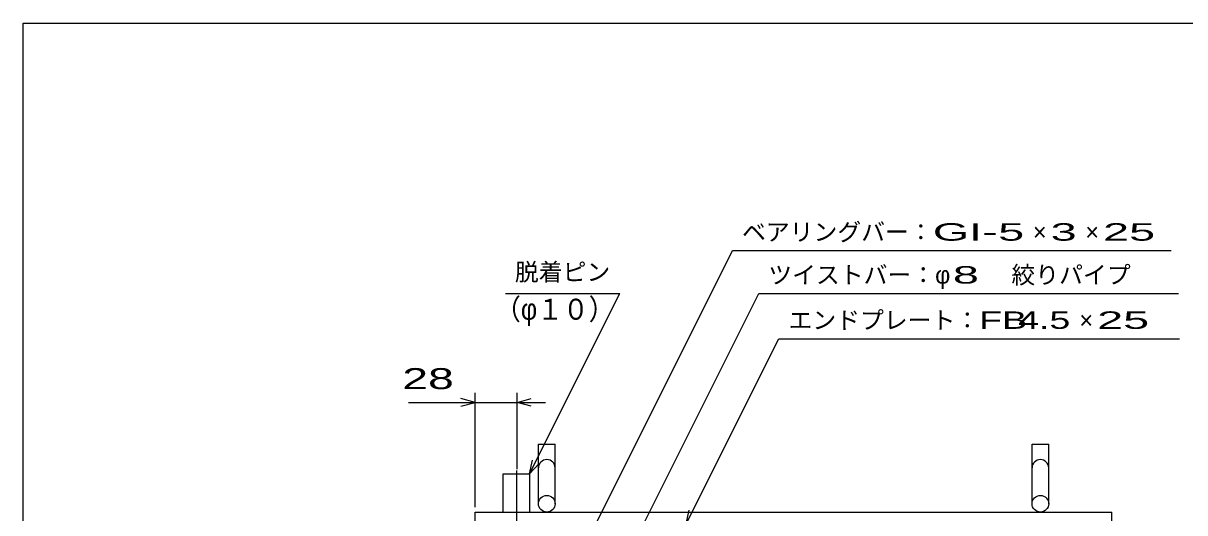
# Model space of a CAD drawing. Units: millimetres, scale not verified. Extents: x -1456 to 1389, y -1026 to 839.
# Drawn here: x -1379 to -405, y 428 to 839 of the extents above; entities that cross this region are included whole.
import ezdxf
from ezdxf.enums import TextEntityAlignment as Align

# ---------------------------------------------------------------- set-up
doc = ezdxf.new("R2010")
doc.units = ezdxf.units.MM
doc.header["$LTSCALE"] = 8
doc.linetypes.add('LONG_DASHED_DOTTED', pattern=[15.25, 12, -1.5, 0.25, -1.5])
for name, color, linetype, lineweight in [('0_2', 150, 'Continuous', 25), ('16', 3, 'Continuous', 25), ('19', 6, 'Continuous', 25), ('22', 4, 'Continuous', 25)]:
    doc.layers.add(name, color=color, linetype=linetype, lineweight=lineweight)
doc.styles.add('ベクトル', font='')
doc.styles.get('ベクトル').set_extended_font_data('ベクトル')

msp = doc.modelspace()

# ---------------------------------------------------------------- linework, layer by layer
at = {"layer": '0_2'}
for p, q in [((-1379.2, -921.2), (-1379.2, 838.8)), ((-1379.2, 838.8), (1388.8, 838.8))]:
    msp.add_line(p, q, dxfattribs=at)
at = {"layer": '19'}
for p, q in [((-947, 435.5), (-947, 485.5)), ((-947, 485.5), (-933, 485.5)), ((-933, 435.5), (-933, 485.5)), ((-533, 435.5), (-533, 485.5)), ((-533, 485.5), (-519, 485.5)), ((-519, 435.5), (-519, 485.5)), ((-976.5, 428.5), (-976.5, 460.5)), ((-976.5, 460.5), (-954.5, 460.5)), ((-954.5, 460.5), (-954.5, 428.5)), ((-1000, 428.5), (-466, 428.5)), ((-1000, -191.5), (-1000, 428.5)), ((-466, -191.5), (-466, 428.5))]:
    msp.add_line(p, q, dxfattribs=at)
at = {"layer": '19', "linetype": 'LONG_DASHED_DOTTED'}
msp.add_line((-965.5, 463.5), (-965.5, 395.5), dxfattribs=at)
at = {"layer": '19'}
for centre in [(-940, 435.5), (-526, 435.5)]:
    msp.add_circle(centre, 7, dxfattribs=at)
for centre in [(-940, 465.5), (-526, 465.5)]:
    msp.add_arc(centre, 7, 0, 180, dxfattribs=at)
at = {"layer": '22'}
for p, q in [((-948, 320.5), (-784.25, 648)), ((-784.25, 648), (-416.25, 648)), ((-974.75, 612), (-878.75, 612)), ((-954.5, 460.5), (-878.75, 612)), ((-883, 370.5), (-762.25, 612)), ((-762.25, 612), (-410.25, 612)), ((-823, 418.5), (-745.25, 574)), ((-745.25, 574), (-409.25, 574)), ((-1000, 432.5), (-1000, 528.5)), ((-965, 464.5), (-965, 528.5)), ((-1056, 520.5), (-1000, 520.5)), ((-1000, 520.5), (-1012, 523.7)), ((-1012, 517.3), (-1000, 520.5)), ((-1000, 520.5), (-965, 520.5)), ((-965, 520.5), (-953, 523.7)), ((-953, 517.3), (-965, 520.5)), ((-965, 520.5), (-941, 520.5)), ((-954.5, 460.5), (-952.1, 472.18)), ((-954.5, 460.5), (-946.5, 469.3)), ((-823, 418.5), (-820.6, 430.18))]:
    msp.add_line(p, q, dxfattribs=at)

# ---------------------------------------------------------------- texts
at = {"layer": '16', "color": 2, "style": 'ベクトル', "width": 0.9}
msp.add_text('（φ１０）', height=17.6, dxfattribs=at).set_placement((-983.4, 607.56), align=Align.TOP_LEFT)
at = {"layer": '22', "color": 2, "style": 'ベクトル'}
for s, p in [('ベアリングバー：', (-776.25, 663.6)), ('×', (-532.25, 663.6)), ('×', (-488.25, 663.6)), ('脱着ピン', (-966.75, 630)), ('ツイストバー：', (-754.25, 627.6)), ('絞りパイプ', (-550.25, 627.6)), ('φ', (-614.25, 627.6)), ('エンドプレート：', (-737.25, 589.6)), ('×', (-493.25, 589.6))]:
    msp.add_text(s, height=14.66, dxfattribs=at).set_placement(p, align=Align.MIDDLE_LEFT)
for s, height, width, p in [('GI-', 14.66, 2, (-616.25, 663.6)), (' 5 ', 14.66, 2, (-572.25, 663.6)), (' 3 ', 14.66, 2, (-528.25, 663.6)), (' 25 ', 14.66, 2, (-484.25, 663.6)), (' 8 ', 14.66, 2, (-610.25, 627.6)), ('FB', 14.66, 1.6, (-577.25, 589.6)), (' 4.5 ', 14.66, 1.6, (-553.25, 589.6)), (' 25 ', 14.66, 2, (-489.25, 589.6)), (' 28 ', 17.6, 1.65, (-1072, 540.5))]:
    msp.add_text(s, height=height, dxfattribs=dict(at, width=width)).set_placement(p, align=Align.MIDDLE_LEFT)

doc.saveas('drawing.dxf')
